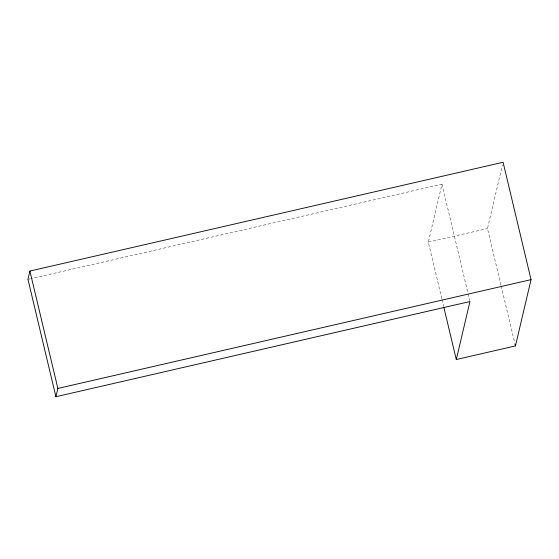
<?xml version="1.0" encoding="UTF-8"?>
<svg xmlns="http://www.w3.org/2000/svg" width="559" height="559" viewBox="0 0 559 559"><rect width="100%" height="100%" fill="white"/><g stroke="black" fill="none" stroke-linecap="round" stroke-linejoin="round"><path stroke-width="0.42" stroke-dasharray="2.79 2.1" d="M441.806 298.723L428.327 242.145L441.987 184.156L31.353 278.571M500.955 285.125L487.476 228.547L502.485 164.821M27.95 279.353L30.5 278.766M428.327 242.145L487.476 228.547M501.157 285.97L514.832 343.387M441.987 184.156L467.939 293.091M468.142 293.929L469.749 300.686M442.008 299.568L443.615 306.325"/><path stroke-width="0.84" d="M29.9 271.066L27.95 279.353L55.914 396.729L469.951 301.532L456.291 359.521L515.44 345.923L531.05 279.647L503.086 162.271L29.9 271.066L57.863 388.442L55.914 396.729M57.863 388.442L531.05 279.647M515.035 344.232L515.44 345.923M443.818 307.171L456.291 359.521"/></g></svg>
